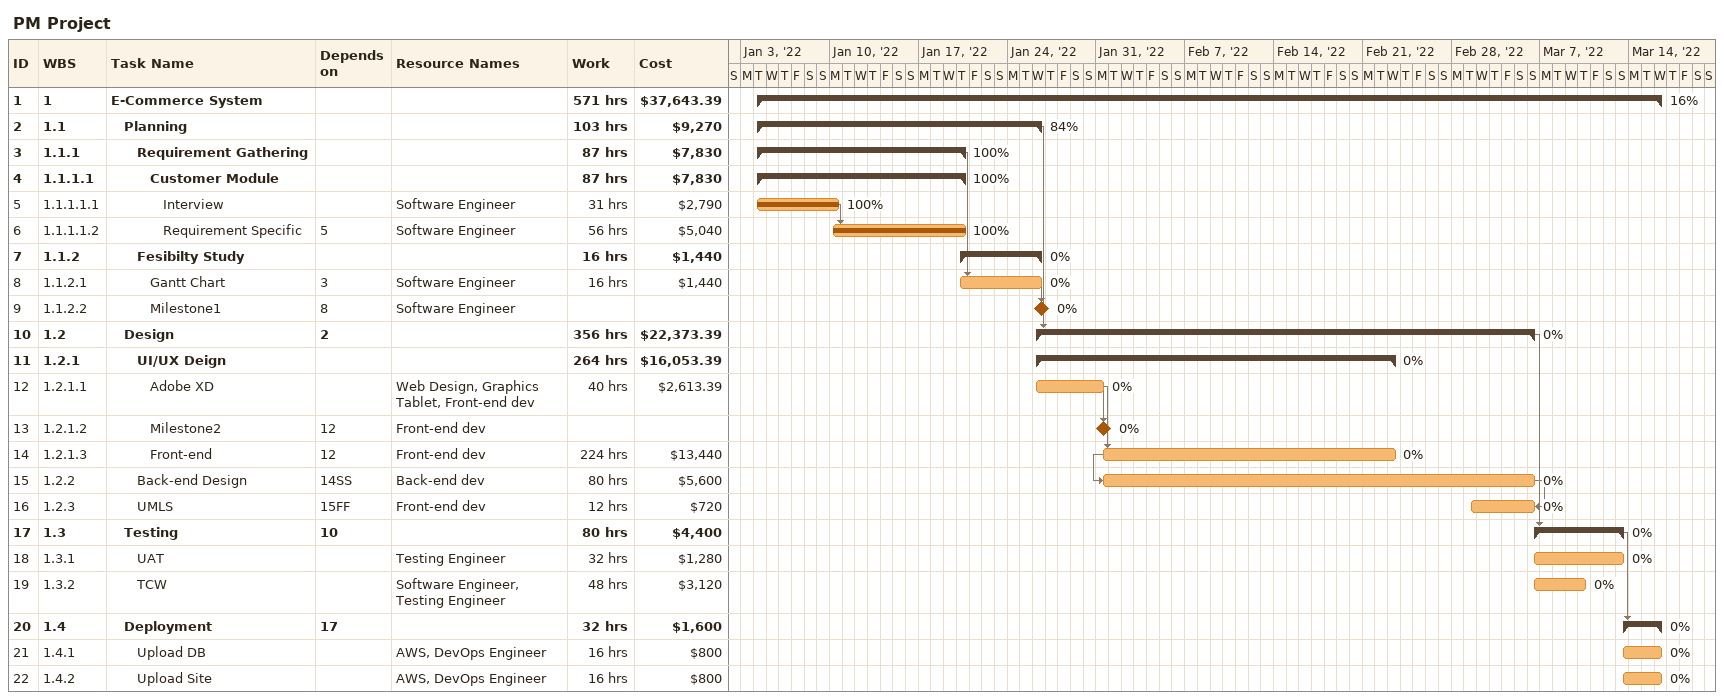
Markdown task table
PM Project

| ID | WBS | Task | Start | Finish | Predecessors | Resources | % complete | Work (h) | Cost ($) |
|---|---|---|---|---|---|---|---|---|---|
| 1 | 1 | **E-Commerce System** | 2022-01-04 | 2022-03-16 |  |  | 16 | 571 | 37643.39 |
| 2 | 1.1 | **Planning** | 2022-01-04 | 2022-01-26 |  |  | 84 | 103 | 9270 |
| 3 | 1.1.1 | **Requirement Gathering** | 2022-01-04 | 2022-01-20 |  |  | 100 | 87 | 7830 |
| 4 | 1.1.1.1 | **Customer Module** | 2022-01-04 | 2022-01-20 |  |  | 100 | 87 | 7830 |
| 5 | 1.1.1.1.1 | Interview | 2022-01-04 | 2022-01-10 |  | Software Engineer | 100 | 31 | 2790 |
| 6 | 1.1.1.1.2 | Requirement Specific | 2022-01-10 | 2022-01-20 | 5 | Software Engineer | 100 | 56 | 5040 |
| 7 | 1.1.2 | **Fesibilty Study** | 2022-01-20 | 2022-01-26 |  |  | 0 | 16 | 1440 |
| 8 | 1.1.2.1 | Gantt Chart | 2022-01-20 | 2022-01-26 | 3 | Software Engineer | 0 | 16 | 1440 |
| 9 | 1.1.2.2 | Milestone1 (milestone) | 2022-01-26 | 2022-01-26 | 8 | Software Engineer | 0 |  |  |
| 10 | 1.2 | **Design** | 2022-01-26 | 2022-03-06 | 2 |  | 0 | 356 | 22373.39 |
| 11 | 1.2.1 | **UI/UX Deign** | 2022-01-26 | 2022-02-23 |  |  | 0 | 264 | 16053.39 |
| 12 | 1.2.1.1 | Adobe XD | 2022-01-26 | 2022-01-31 |  | Web Design, Graphics Tablet, Front-end dev | 0 | 40 | 2613.39 |
| 13 | 1.2.1.2 | Milestone2 (milestone) | 2022-01-31 | 2022-01-31 | 12 | Front-end dev | 0 |  |  |
| 14 | 1.2.1.3 | Front-end | 2022-01-31 | 2022-02-23 | 12 | Front-end dev | 0 | 224 | 13440 |
| 15 | 1.2.2 | Back-end Design | 2022-01-31 | 2022-03-06 | 14SS | Back-end dev | 0 | 80 | 5600 |
| 16 | 1.2.3 | UMLS | 2022-03-01 | 2022-03-06 | 15FF | Front-end dev | 0 | 12 | 720 |
| 17 | 1.3 | **Testing** | 2022-03-06 | 2022-03-13 | 10 |  | 0 | 80 | 4400 |
| 18 | 1.3.1 | UAT | 2022-03-06 | 2022-03-13 |  | Testing Engineer | 0 | 32 | 1280 |
| 19 | 1.3.2 | TCW | 2022-03-06 | 2022-03-10 |  | Software Engineer, Testing Engineer | 0 | 48 | 3120 |
| 20 | 1.4 | **Deployment** | 2022-03-13 | 2022-03-16 | 17 |  | 0 | 32 | 1600 |
| 21 | 1.4.1 | Upload DB | 2022-03-13 | 2022-03-16 |  | AWS, DevOps Engineer | 0 | 16 | 800 |
| 22 | 1.4.2 | Upload Site | 2022-03-13 | 2022-03-16 |  | AWS, DevOps Engineer | 0 | 16 | 800 |
